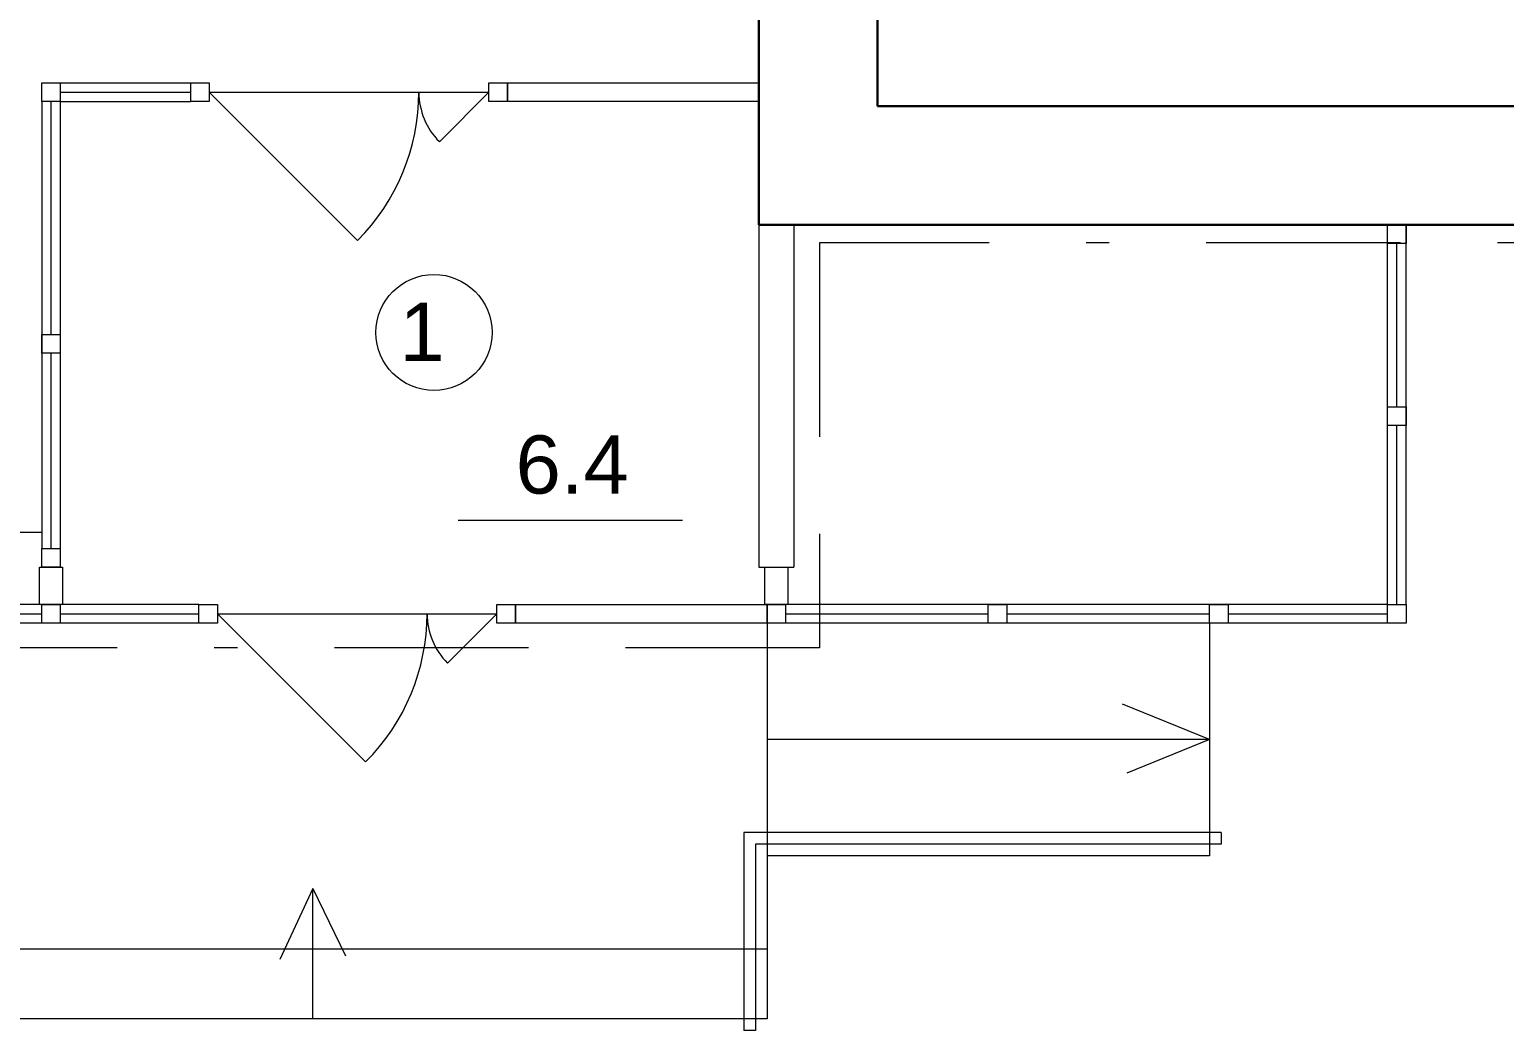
# Model space of a CAD drawing. Header units: metres. Extents: x -472 to 201, y -446 to -235.
# Drawn here: x -149.56 to -143.22, y -331.72 to -327.42 of the extents above; entities that cross this region are included whole.
import ezdxf
from ezdxf.enums import TextEntityAlignment as Align

# ---------------------------------------------------------------- set-up
doc = ezdxf.new("R2010")
doc.units = ezdxf.units.M
doc.header["$MEASUREMENT"] = 0
doc.linetypes.add('( Border )', pattern=[1.751, 0.5, -0.25, 0.5, -0.25, 0.001, -0.25])
doc.styles.add('Style-Arial', font='arial.ttf')

msp = doc.modelspace()

# ---------------------------------------------------------------- linework, layer by layer
at = {"color": 7, "linetype": 'Continuous', "lineweight": 30}
for p, q in [((-146.4244, -323.3504), (-146.4244, -328.2604)), ((-145.9144, -323.3504), (-145.9144, -327.7504)), ((-142.8644, -327.7504), (-145.9144, -327.7504)), ((-142.8644, -328.2604), (-146.4244, -328.2604))]:
    msp.add_line(p, q, dxfattribs=at)
at = {"color": 7, "linetype": 'Continuous', "lineweight": 0}
for p, q in [((-149.4244, -327.6504), (-148.8644, -327.6504)), ((-149.5044, -327.7304), (-149.5044, -329.6504)), ((-149.4644, -327.7304), (-149.4644, -328.7304)), ((-149.4244, -327.6904), (-148.8644, -327.6904)), ((-149.4244, -327.7304), (-149.4244, -329.6504)), ((-149.4244, -327.7304), (-148.8644, -327.7304)), ((-148.7844, -327.6904), (-147.5844, -327.6904)), ((-148.7844, -327.6904), (-148.148, -328.3268)), ((-147.5844, -327.6904), (-147.7966, -327.9026)), ((-143.7244, -329.8904), (-143.7244, -328.2734)), ((-143.6444, -329.8904), (-143.6444, -328.2604)), ((-143.6844, -329.0419), (-143.6844, -328.3404)), ((-149.4644, -328.8104), (-149.4644, -329.6504)), ((-143.6844, -329.8904), (-143.6844, -329.1219)), ((-170.7844, -329.5804), (-149.5044, -329.5804)), ((-148.8294, -329.8904), (-170.7844, -329.8904)), ((-143.7244, -329.8904), (-146.3094, -329.8904)), ((-150.3744, -329.9304), (-149.5044, -329.9304)), ((-149.4244, -329.9304), (-148.8294, -329.9304)), ((-148.7494, -329.9304), (-147.5494, -329.9304)), ((-148.7494, -329.9304), (-148.113, -330.5668)), ((-147.5494, -329.9304), (-147.7616, -330.1426)), ((-146.3094, -329.9304), (-145.4394, -329.9304)), ((-145.3594, -329.9304), (-144.4894, -329.9304)), ((-144.4094, -329.9304), (-143.7244, -329.9304)), ((-148.8294, -329.9704), (-158.1094, -329.9704)), ((-146.3894, -329.9704), (-146.3894, -331.6704)), ((-143.7244, -329.9704), (-146.3094, -329.9704)), ((-144.4894, -329.9704), (-144.4894, -330.9704)), ((-144.4894, -330.4704), (-144.863, -330.318)), ((-144.4894, -330.4704), (-146.3894, -330.4704)), ((-144.4894, -330.4704), (-144.8439, -330.6151)), ((-146.4894, -330.8704), (-146.4894, -331.7204)), ((-144.4394, -330.8704), (-146.4894, -330.8704)), ((-144.4394, -330.8704), (-144.4394, -330.9204)), ((-146.4394, -330.9204), (-146.4394, -331.7204)), ((-144.4394, -330.9204), (-146.4394, -330.9204)), ((-144.4894, -330.9704), (-146.3894, -330.9704)), ((-148.3394, -331.1111), (-148.4814, -331.4157)), ((-148.3394, -331.6704), (-148.3394, -331.1111)), ((-148.3394, -331.1111), (-148.1996, -331.3993)), ((-146.3894, -331.3704), (-150.2894, -331.3704)), ((-146.3894, -331.6704), (-150.2894, -331.6704)), ((-146.4394, -331.7204), (-146.4894, -331.7204))]:
    msp.add_line(p, q, dxfattribs=at)
at = {"color": 7, "linetype": 'Continuous', "lineweight": 13}
for p, q in [((-146.4244, -328.2604), (-146.4244, -329.7304)), ((-146.2744, -328.2604), (-146.2744, -329.7304)), ((-147.7154, -329.5287), (-146.7519, -329.5287)), ((-146.4244, -329.7304), (-146.2744, -329.7304))]:
    msp.add_line(p, q, dxfattribs=at)
at = {"color": 1, "linetype": '( Border )', "lineweight": 13, "ltscale": 1.666667}
for p, q in [((-146.1637, -328.3375), (-146.1637, -330.0763)), ((-133.3694, -328.3375), (-146.1637, -328.3375)), ((-146.1637, -330.0763), (-175.4797, -330.0763))]:
    msp.add_line(p, q, dxfattribs=at)
at = {"color": 7, "linetype": 'Continuous', "lineweight": 13, "flags": 128}
for points in [[(-149.5044, -327.6504), (-149.4244, -327.6504), (-149.4244, -327.7304), (-149.5044, -327.7304), (-149.5044, -327.6504)], [(-148.8644, -327.6504), (-148.7844, -327.6504), (-148.7844, -327.7304), (-148.8644, -327.7304), (-148.8644, -327.6504)], [(-147.5844, -327.6504), (-147.5044, -327.6504), (-147.5044, -327.7304), (-147.5844, -327.7304), (-147.5844, -327.6504)], [(-146.5044, -327.6504), (-146.4244, -327.6504), (-146.4244, -327.7304), (-147.5044, -327.7304), (-147.5044, -327.6504)], [(-143.7244, -328.2604), (-143.6444, -328.2604), (-143.6444, -328.3404), (-143.7244, -328.3404), (-143.7244, -328.2604)], [(-149.5044, -328.7304), (-149.4244, -328.7304), (-149.4244, -328.8104), (-149.5044, -328.8104), (-149.5044, -328.7304)], [(-143.7244, -329.0419), (-143.6444, -329.0419), (-143.6444, -329.1219), (-143.7244, -329.1219), (-143.7244, -329.0419)], [(-149.5044, -329.6504), (-149.4244, -329.6504), (-149.4244, -329.7304), (-149.5044, -329.7304), (-149.5044, -329.6504)], [(-149.4144, -329.7304), (-149.4144, -329.8904), (-149.5144, -329.8904), (-149.5144, -329.7304), (-149.4144, -329.7304)], [(-146.2994, -329.7304), (-146.2994, -329.8904), (-146.3994, -329.8904), (-146.3994, -329.7304), (-146.2994, -329.7304)], [(-149.5044, -329.8904), (-149.4244, -329.8904), (-149.4244, -329.9704), (-149.5044, -329.9704), (-149.5044, -329.8904)], [(-148.8294, -329.8904), (-148.7494, -329.8904), (-148.7494, -329.9704), (-148.8294, -329.9704), (-148.8294, -329.8904)], [(-147.5494, -329.8904), (-147.4694, -329.8904), (-147.4694, -329.9704), (-147.5494, -329.9704), (-147.5494, -329.8904)], [(-146.4694, -329.8904), (-146.3894, -329.8904), (-146.3894, -329.9704), (-147.4694, -329.9704), (-147.4694, -329.8904)], [(-146.3894, -329.8904), (-146.3094, -329.8904), (-146.3094, -329.9704), (-146.3894, -329.9704), (-146.3894, -329.8904)], [(-145.4394, -329.8904), (-145.3594, -329.8904), (-145.3594, -329.9704), (-145.4394, -329.9704), (-145.4394, -329.8904)], [(-144.4894, -329.8904), (-144.4094, -329.8904), (-144.4094, -329.9704), (-144.4894, -329.9704), (-144.4894, -329.8904)], [(-143.7244, -329.8904), (-143.6444, -329.8904), (-143.6444, -329.9704), (-143.7244, -329.9704), (-143.7244, -329.8904)]]:
    msp.add_lwpolyline(points, close=True, dxfattribs=at)
at = {"color": 7, "linetype": 'Continuous', "lineweight": 0}
msp.add_circle((-147.8196, -328.7222), 0.2492, dxfattribs=at)
for centre, radius, start, end in [((-148.7844, -327.6904), 0.9, 315, 360), ((-147.5844, -327.6904), 0.3, 180, 225), ((-148.7494, -329.9304), 0.9, 315, 360), ((-147.5494, -329.9304), 0.3, 180, 225)]:
    msp.add_arc(centre, radius, start, end, dxfattribs=at)

# ---------------------------------------------------------------- texts
at = {"color": 7, "linetype": 'Continuous', "lineweight": 0, "style": 'Style-Arial'}
for s, p in [('1', (-147.8711, -328.594)), ('6.4', (-147.2263, -329.1643))]:
    msp.add_text(s, height=0.25, dxfattribs=at).set_placement(p, align=Align.TOP_CENTER)

doc.saveas('drawing.dxf')
